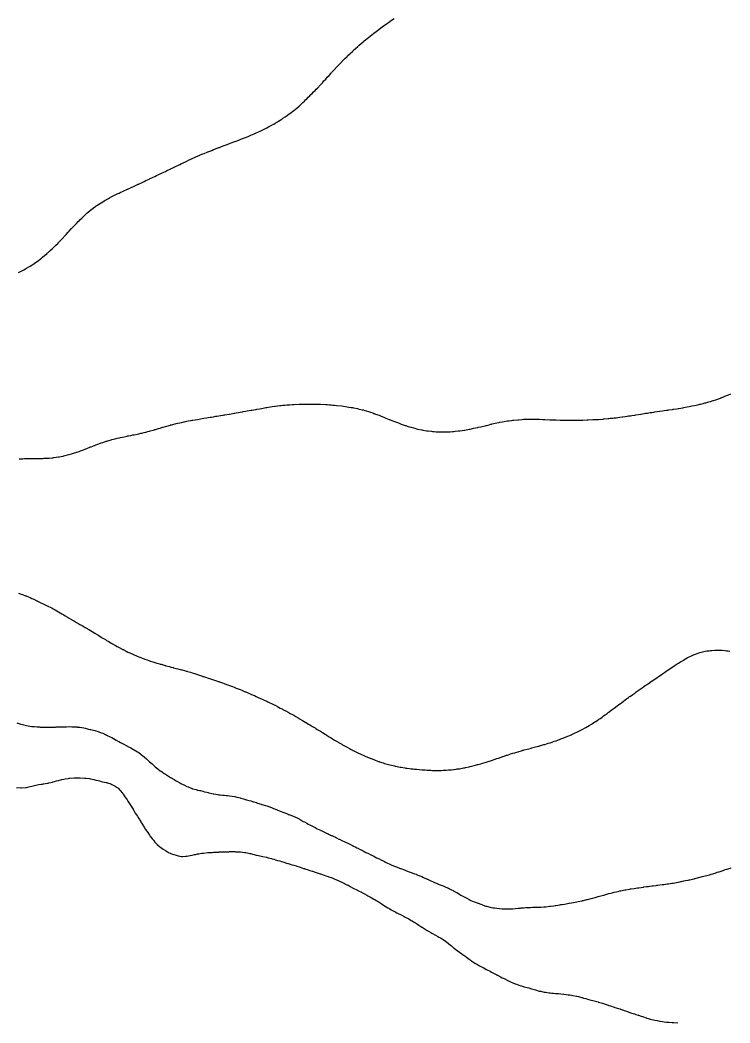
# Model space of a CAD drawing. Extents: x -717078 to -715000, y -984629 to -984000.
# Drawn here: x -716679.7 to -716546.9, y -984629.4 to -984441.8 of the extents above; entities that cross this region are included whole.
import ezdxf

# ---------------------------------------------------------------- set-up
doc = ezdxf.new("R2010")
doc.units = 0
doc.layers.add('buffer_B2_0_1_clip', color=7, linetype='Continuous')

msp = doc.modelspace()

# ---------------------------------------------------------------- linework, layer by layer
at = {"layer": 'buffer_B2_0_1_clip'}
for points in [[(-716680, -984489), (-716679.5, -984488.77), (-716678.98, -984488.5), (-716678.67, -984488.33), (-716678.5, -984488.23), (-716678.04, -984487.96), (-716677.83, -984487.83), (-716677.5, -984487.63), (-716677.42, -984487.58), (-716677.3, -984487.5), (-716676.83, -984487.17), (-716676.5, -984486.93), (-716676.25, -984486.75), (-716675.91, -984486.5), (-716675.69, -984486.31), (-716675.5, -984486.17), (-716675.14, -984485.86), (-716674.7, -984485.5), (-716674.6, -984485.4), (-716674.5, -984485.32), (-716674.07, -984484.93), (-716673.6, -984484.5), (-716673.55, -984484.45), (-716673.5, -984484.4), (-716673.05, -984483.95), (-716672.58, -984483.5), (-716672.54, -984483.46), (-716672.5, -984483.41), (-716672.06, -984482.94), (-716671.62, -984482.5), (-716671.56, -984482.44), (-716671.5, -984482.37), (-716671.09, -984481.91), (-716670.69, -984481.5), (-716670.61, -984481.39), (-716670.5, -984481.28), (-716670.13, -984480.87), (-716669.77, -984480.5), (-716669.65, -984480.35), (-716669.5, -984480.2), (-716669.16, -984479.84), (-716668.8, -984479.5), (-716668.66, -984479.34), (-716668.5, -984479.18), (-716668.16, -984478.84), (-716667.78, -984478.5), (-716667.64, -984478.36), (-716667.5, -984478.23), (-716667.12, -984477.88), (-716666.65, -984477.5), (-716666.57, -984477.43), (-716666.5, -984477.37), (-716666.01, -984476.99), (-716665.93, -984476.93), (-716665.5, -984476.62), (-716665.43, -984476.57), (-716665.33, -984476.5), (-716664.84, -984476.16), (-716664.23, -984475.77), (-716663.78, -984475.5), (-716663.6, -984475.4), (-716663.5, -984475.34), (-716663.15, -984475.15), (-716662.96, -984475.04), (-716662.5, -984474.81), (-716662.3, -984474.7), (-716661.87, -984474.5), (-716661.62, -984474.38), (-716661.5, -984474.32), (-716661.16, -984474.16), (-716660.94, -984474.06), (-716660.5, -984473.86), (-716660.26, -984473.74), (-716659.71, -984473.5), (-716659.57, -984473.43), (-716659.5, -984473.4), (-716659.31, -984473.31), (-716658.89, -984473.11), (-716658.5, -984472.93), (-716658.21, -984472.79), (-716657.57, -984472.5), (-716657.52, -984472.48), (-716657.5, -984472.47), (-716657.44, -984472.44), (-716656.85, -984472.15), (-716656.5, -984471.99), (-716656.17, -984471.83), (-716655.54, -984471.54), (-716655.5, -984471.52), (-716655.49, -984471.51), (-716655.46, -984471.5), (-716654.81, -984471.19), (-716654.5, -984471.04), (-716654.14, -984470.86), (-716653.63, -984470.63), (-716653.5, -984470.57), (-716653.45, -984470.55), (-716653.35, -984470.5), (-716652.78, -984470.22), (-716652.5, -984470.09), (-716652.1, -984469.9), (-716651.72, -984469.72), (-716651.5, -984469.62), (-716651.42, -984469.58), (-716651.25, -984469.5), (-716650.75, -984469.25), (-716650.5, -984469.13), (-716650.08, -984468.92), (-716649.78, -984468.78), (-716649.5, -984468.65), (-716649.4, -984468.6), (-716649.18, -984468.5), (-716648.72, -984468.28), (-716648.5, -984468.17), (-716648.04, -984467.96), (-716647.88, -984467.88), (-716647.5, -984467.71), (-716647.36, -984467.64), (-716647.03, -984467.5), (-716646.67, -984467.33), (-716646.5, -984467.26), (-716646.07, -984467.07), (-716645.97, -984467.03), (-716645.5, -984466.83), (-716645.27, -984466.73), (-716644.68, -984466.5), (-716644.55, -984466.45), (-716644.5, -984466.43), (-716644.38, -984466.38), (-716643.84, -984466.16), (-716643.5, -984466.02), (-716643.13, -984465.87), (-716642.72, -984465.72), (-716642.5, -984465.63), (-716642.4, -984465.6), (-716642.14, -984465.5), (-716641.68, -984465.32), (-716641.5, -984465.26), (-716641.11, -984465.11), (-716640.95, -984465.05), (-716640.5, -984464.88), (-716640.22, -984464.78), (-716639.52, -984464.52), (-716639.5, -984464.51), (-716639.49, -984464.51), (-716639.46, -984464.5), (-716638.77, -984464.23), (-716638.5, -984464.13), (-716638.05, -984463.95), (-716637.88, -984463.88), (-716637.5, -984463.73), (-716637.33, -984463.67), (-716636.91, -984463.5), (-716636.62, -984463.38), (-716636.5, -984463.33), (-716636.2, -984463.2), (-716635.92, -984463.08), (-716635.5, -984462.9), (-716635.23, -984462.77), (-716634.63, -984462.5), (-716634.54, -984462.46), (-716634.5, -984462.44), (-716634.37, -984462.37), (-716633.88, -984462.12), (-716633.5, -984461.93), (-716633.22, -984461.78), (-716632.69, -984461.5), (-716632.57, -984461.43), (-716632.5, -984461.39), (-716632.24, -984461.24), (-716631.94, -984461.06), (-716631.5, -984460.8), (-716631.31, -984460.69), (-716631, -984460.5), (-716630.7, -984460.3), (-716630.5, -984460.17), (-716630.1, -984459.9), (-716629.53, -984459.5), (-716629.5, -984459.47), (-716629.4, -984459.4), (-716628.94, -984459.06), (-716628.5, -984458.72), (-716628.38, -984458.62), (-716628.22, -984458.5), (-716627.5, -984457.88), (-716627.3, -984457.7), (-716627.07, -984457.5), (-716626.78, -984457.22), (-716626.5, -984456.96), (-716626.26, -984456.74), (-716626.01, -984456.5), (-716625.76, -984456.24), (-716625.5, -984455.98), (-716625.26, -984455.74), (-716625.02, -984455.5), (-716624.77, -984455.23), (-716624.5, -984454.95), (-716624.28, -984454.72), (-716624.06, -984454.5), (-716623.5, -984453.9), (-716623.31, -984453.69), (-716623.12, -984453.5), (-716622.83, -984453.17), (-716622.5, -984452.82), (-716622.35, -984452.65), (-716622.21, -984452.5), (-716621.87, -984452.13), (-716621.5, -984451.73), (-716621.39, -984451.61), (-716621.29, -984451.5), (-716620.92, -984451.08), (-716620.44, -984450.56), (-716620.37, -984450.5), (-716619.95, -984450.05), (-716619.5, -984449.6), (-716619.45, -984449.55), (-716619.41, -984449.5), (-716618.96, -984449.04), (-716618.5, -984448.59), (-716618.45, -984448.55), (-716618.4, -984448.5), (-716617.94, -984448.06), (-716617.5, -984447.65), (-716617.42, -984447.58), (-716617.34, -984447.5), (-716616.91, -984447.09), (-716616.5, -984446.72), (-716616.38, -984446.62), (-716616.25, -984446.5), (-716615.85, -984446.15), (-716615.5, -984445.85), (-716615.31, -984445.69), (-716615.09, -984445.5), (-716614.76, -984445.24), (-716614.5, -984445.03), (-716614.2, -984444.8), (-716613.82, -984444.5), (-716613.64, -984444.36), (-716613.5, -984444.25), (-716613.07, -984443.93), (-716612.54, -984443.54), (-716612.5, -984443.51), (-716612.49, -984443.51), (-716612.49, -984443.5), (-716611.92, -984443.08), (-716611.5, -984442.76), (-716611.35, -984442.65), (-716611.14, -984442.5), (-716610.76, -984442.24), (-716610.5, -984442.06), (-716610.17, -984441.83), (-716609.67, -984441.5)], [(-716679.87, -984523.87), (-716679.5, -984523.85), (-716679.15, -984523.85), (-716678.84, -984523.84), (-716678.5, -984523.84), (-716678.17, -984523.83), (-716677.83, -984523.83), (-716677.5, -984523.83), (-716677.18, -984523.82), (-716676.82, -984523.82), (-716676.5, -984523.82), (-716676.19, -984523.81), (-716675.8, -984523.8), (-716675.5, -984523.8), (-716675.22, -984523.78), (-716674.76, -984523.76), (-716674.5, -984523.75), (-716674.27, -984523.73), (-716673.67, -984523.67), (-716673.5, -984523.66), (-716673.36, -984523.64), (-716672.52, -984523.52), (-716672.5, -984523.52), (-716672.48, -984523.52), (-716672.39, -984523.5), (-716671.64, -984523.36), (-716671.5, -984523.32), (-716671.26, -984523.26), (-716670.84, -984523.16), (-716670.5, -984523.07), (-716670.05, -984522.95), (-716669.9, -984522.9), (-716669.5, -984522.78), (-716669.29, -984522.71), (-716668.64, -984522.5), (-716668.54, -984522.46), (-716668.5, -984522.45), (-716668.41, -984522.41), (-716667.82, -984522.18), (-716667.5, -984522.06), (-716667.1, -984521.9), (-716666.77, -984521.77), (-716666.5, -984521.66), (-716666.38, -984521.62), (-716666.07, -984521.5), (-716665.67, -984521.33), (-716665.5, -984521.26), (-716665.13, -984521.13), (-716664.94, -984521.06), (-716664.5, -984520.89), (-716664.2, -984520.8), (-716663.6, -984520.6), (-716663.5, -984520.57), (-716663.45, -984520.55), (-716663.26, -984520.5), (-716662.67, -984520.33), (-716662.5, -984520.28), (-716662.2, -984520.2), (-716661.88, -984520.12), (-716661.5, -984520.03), (-716661.07, -984519.93), (-716660.9, -984519.9), (-716660.5, -984519.81), (-716660.24, -984519.76), (-716659.63, -984519.63), (-716659.5, -984519.6), (-716659.41, -984519.59), (-716658.99, -984519.5), (-716658.59, -984519.41), (-716658.5, -984519.4), (-716658.37, -984519.37), (-716657.76, -984519.24), (-716657.5, -984519.18), (-716657.09, -984519.09), (-716656.94, -984519.06), (-716656.5, -984518.95), (-716656.14, -984518.86), (-716655.76, -984518.76), (-716655.5, -984518.69), (-716655.35, -984518.65), (-716654.8, -984518.5), (-716654.57, -984518.43), (-716654.5, -984518.41), (-716654.37, -984518.37), (-716653.8, -984518.2), (-716653.5, -984518.11), (-716653.03, -984517.97), (-716652.95, -984517.95), (-716652.5, -984517.81), (-716652.25, -984517.75), (-716651.55, -984517.55), (-716651.5, -984517.54), (-716651.47, -984517.53), (-716651.34, -984517.5), (-716650.67, -984517.33), (-716650.5, -984517.28), (-716649.5, -984517.05), (-716649.04, -984516.96), (-716648.93, -984516.93), (-716648.5, -984516.85), (-716648.21, -984516.79), (-716647.7, -984516.7), (-716647.5, -984516.66), (-716647.36, -984516.64), (-716646.52, -984516.5), (-716646.5, -984516.5), (-716646.5, -984516.5), (-716645.65, -984516.35), (-716645.3, -984516.3), (-716644.79, -984516.21), (-716644.5, -984516.16), (-716644.1, -984516.1), (-716643.93, -984516.07), (-716643.5, -984516), (-716643.08, -984515.92), (-716642.89, -984515.89), (-716642.5, -984515.82), (-716642.22, -984515.78), (-716641.69, -984515.69), (-716641.5, -984515.66), (-716641.37, -984515.63), (-716640.56, -984515.5), (-716640.51, -984515.49), (-716640.5, -984515.49), (-716640.49, -984515.49), (-716639.65, -984515.35), (-716639.5, -984515.32), (-716639.28, -984515.28), (-716638.8, -984515.2), (-716638.5, -984515.14), (-716638.07, -984515.07), (-716637.95, -984515.05), (-716637.5, -984514.97), (-716636.5, -984514.8), (-716636.25, -984514.75), (-716635.65, -984514.65), (-716635.5, -984514.62), (-716635.4, -984514.6), (-716634.81, -984514.5), (-716634.55, -984514.45), (-716634.5, -984514.44), (-716634.43, -984514.43), (-716633.7, -984514.3), (-716633.5, -984514.26), (-716633.22, -984514.22), (-716632.84, -984514.16), (-716632.5, -984514.11), (-716632.04, -984514.04), (-716631.97, -984514.03), (-716631.5, -984513.97), (-716631.07, -984513.93), (-716630.91, -984513.91), (-716630.5, -984513.86), (-716630.17, -984513.83), (-716629.8, -984513.8), (-716629.5, -984513.77), (-716629.25, -984513.75), (-716628.72, -984513.72), (-716628.5, -984513.71), (-716627.5, -984513.66), (-716627.35, -984513.65), (-716626.64, -984513.64), (-716626.5, -984513.63), (-716626.37, -984513.63), (-716625.63, -984513.63), (-716625.5, -984513.63), (-716625.37, -984513.63), (-716624.64, -984513.64), (-716624.5, -984513.64), (-716624.35, -984513.65), (-716623.66, -984513.66), (-716623.5, -984513.67), (-716622.5, -984513.72), (-716622.26, -984513.74), (-716621.78, -984513.78), (-716621.5, -984513.8), (-716621.17, -984513.83), (-716620.86, -984513.86), (-716620.5, -984513.89), (-716619.5, -984513.99), (-716618.5, -984514.12), (-716618.18, -984514.18), (-716617.75, -984514.25), (-716617.5, -984514.29), (-716617.32, -984514.32), (-716616.51, -984514.49), (-716616.5, -984514.49), (-716616.5, -984514.5), (-716616.48, -984514.5), (-716615.69, -984514.69), (-716615.5, -984514.74), (-716615.16, -984514.84), (-716614.91, -984514.91), (-716614.5, -984515.03), (-716614.15, -984515.15), (-716613.7, -984515.3), (-716613.5, -984515.37), (-716613.41, -984515.41), (-716613.16, -984515.5), (-716612.5, -984515.73), (-716612.12, -984515.88), (-716611.95, -984515.95), (-716611.5, -984516.12), (-716611.24, -984516.24), (-716610.6, -984516.5), (-716610.53, -984516.53), (-716610.5, -984516.54), (-716610.43, -984516.57), (-716609.81, -984516.81), (-716609.09, -984517.09), (-716608.79, -984517.21), (-716608.5, -984517.32), (-716608.37, -984517.37), (-716607.99, -984517.5), (-716607.62, -984517.62), (-716607.5, -984517.66), (-716607.26, -984517.74), (-716606.86, -984517.86), (-716606.5, -984517.98), (-716606.09, -984518.09), (-716605.84, -984518.16), (-716605.5, -984518.25), (-716605.3, -984518.3), (-716604.54, -984518.46), (-716604.5, -984518.47), (-716604.48, -984518.48), (-716604.34, -984518.5), (-716603.62, -984518.62), (-716603.5, -984518.64), (-716603.34, -984518.66), (-716602.73, -984518.73), (-716602.5, -984518.76), (-716602.22, -984518.78), (-716601.81, -984518.81), (-716601.5, -984518.82), (-716601.17, -984518.83), (-716600.84, -984518.84), (-716600.5, -984518.85), (-716600.16, -984518.84), (-716599.83, -984518.83), (-716599.5, -984518.82), (-716599.2, -984518.8), (-716598.77, -984518.77), (-716598.5, -984518.75), (-716598.28, -984518.72), (-716597.66, -984518.66), (-716597.5, -984518.64), (-716597.38, -984518.62), (-716596.54, -984518.5), (-716596.51, -984518.49), (-716596.5, -984518.49), (-716596.49, -984518.49), (-716595.66, -984518.34), (-716595.5, -984518.31), (-716595.25, -984518.25), (-716594.83, -984518.17), (-716594.5, -984518.1), (-716594.01, -984517.99), (-716593.98, -984517.98), (-716593.5, -984517.87), (-716593.2, -984517.8), (-716592.68, -984517.68), (-716592.5, -984517.64), (-716592.39, -984517.61), (-716591.93, -984517.5), (-716591.59, -984517.41), (-716591.5, -984517.39), (-716591.35, -984517.35), (-716590.79, -984517.21), (-716590.5, -984517.15), (-716590.06, -984517.06), (-716589.96, -984517.04), (-716589.5, -984516.95), (-716589.11, -984516.89), (-716588.84, -984516.84), (-716588.5, -984516.79), (-716588.25, -984516.75), (-716587.69, -984516.69), (-716587.5, -984516.66), (-716587.35, -984516.65), (-716586.56, -984516.56), (-716586.5, -984516.55), (-716586.45, -984516.55), (-716585.73, -984516.5), (-716585.52, -984516.48), (-716585.5, -984516.48), (-716585.48, -984516.48), (-716584.55, -984516.45), (-716584.5, -984516.45), (-716584.45, -984516.45), (-716583.55, -984516.45), (-716583.5, -984516.45), (-716583.45, -984516.45), (-716582.52, -984516.48), (-716582.5, -984516.48), (-716582.48, -984516.48), (-716581.88, -984516.5), (-716581.51, -984516.51), (-716581.5, -984516.51), (-716581.49, -984516.51), (-716580.56, -984516.56), (-716580.5, -984516.56), (-716580.44, -984516.56), (-716579.59, -984516.59), (-716579.5, -984516.59), (-716579.41, -984516.59), (-716578.62, -984516.62), (-716578.5, -984516.62), (-716578.38, -984516.62), (-716577.64, -984516.64), (-716577.5, -984516.64), (-716577.36, -984516.64), (-716576.65, -984516.65), (-716576.5, -984516.65), (-716576.36, -984516.64), (-716575.64, -984516.64), (-716575.5, -984516.64), (-716575.37, -984516.63), (-716574.62, -984516.62), (-716574.5, -984516.62), (-716574.38, -984516.62), (-716573.58, -984516.58), (-716573.5, -984516.58), (-716573.42, -984516.58), (-716572.54, -984516.54), (-716572.5, -984516.54), (-716572.46, -984516.54), (-716571.74, -984516.5), (-716571.51, -984516.49), (-716571.5, -984516.49), (-716571.49, -984516.49), (-716570.57, -984516.43), (-716570.5, -984516.42), (-716570.41, -984516.41), (-716569.66, -984516.34), (-716569.5, -984516.33), (-716569.3, -984516.3), (-716568.75, -984516.25), (-716568.5, -984516.22), (-716568.18, -984516.18), (-716567.86, -984516.14), (-716567.5, -984516.1), (-716567.04, -984516.04), (-716566.97, -984516.03), (-716566.5, -984515.96), (-716566.1, -984515.9), (-716565.86, -984515.86), (-716565.5, -984515.81), (-716565.23, -984515.77), (-716564.68, -984515.68), (-716564.5, -984515.65), (-716563.52, -984515.5), (-716563.5, -984515.5), (-716563.5, -984515.5), (-716562.64, -984515.36), (-716562.31, -984515.31), (-716561.77, -984515.23), (-716561.5, -984515.18), (-716561.13, -984515.13), (-716560.9, -984515.1), (-716560.5, -984515.05), (-716560.02, -984514.98), (-716559.97, -984514.97), (-716559.5, -984514.91), (-716559.15, -984514.85), (-716558.8, -984514.8), (-716558.5, -984514.76), (-716558.28, -984514.72), (-716557.63, -984514.63), (-716557.5, -984514.61), (-716557.41, -984514.59), (-716556.8, -984514.5), (-716556.54, -984514.46), (-716556.5, -984514.45), (-716556.44, -984514.44), (-716555.69, -984514.31), (-716555.5, -984514.27), (-716555.22, -984514.22), (-716554.85, -984514.15), (-716554.5, -984514.08), (-716554.02, -984513.98), (-716553.98, -984513.98), (-716553.5, -984513.88), (-716553.19, -984513.81), (-716552.7, -984513.7), (-716552.5, -984513.66), (-716552.38, -984513.62), (-716551.86, -984513.5), (-716551.57, -984513.43), (-716551.5, -984513.41), (-716551.37, -984513.37), (-716550.79, -984513.21), (-716550.5, -984513.13), (-716550.03, -984512.97), (-716549.95, -984512.95), (-716549.5, -984512.81), (-716548.64, -984512.5), (-716548.54, -984512.46), (-716548.5, -984512.45), (-716547.5, -984512.04), (-716547.12, -984511.88), (-716546.7, -984511.7)], [(-716679.99, -984548.99), (-716679.5, -984549.17), (-716679.26, -984549.26), (-716678.65, -984549.5), (-716678.54, -984549.54), (-716678.5, -984549.56), (-716678.4, -984549.6), (-716677.83, -984549.83), (-716677.5, -984549.98), (-716677.14, -984550.14), (-716676.58, -984550.42), (-716676.5, -984550.46), (-716676.47, -984550.47), (-716676.41, -984550.5), (-716675.79, -984550.79), (-716675.5, -984550.93), (-716675.12, -984551.12), (-716674.64, -984551.36), (-716674.5, -984551.43), (-716674.45, -984551.45), (-716674.36, -984551.5), (-716673.78, -984551.78), (-716673.5, -984551.94), (-716673.13, -984552.13), (-716672.5, -984552.5), (-716672.5, -984552.5), (-716672.5, -984552.5), (-716672.5, -984552.5), (-716671.86, -984552.86), (-716671.5, -984553.08), (-716671.23, -984553.23), (-716670.81, -984553.5), (-716670.61, -984553.61), (-716670.5, -984553.68), (-716670.07, -984553.93), (-716669.98, -984553.98), (-716669.5, -984554.27), (-716669.35, -984554.35), (-716669.11, -984554.5), (-716668.72, -984554.72), (-716668.5, -984554.85), (-716668.08, -984555.08), (-716667.67, -984555.33), (-716667.5, -984555.43), (-716667.46, -984555.46), (-716667.38, -984555.5), (-716666.82, -984555.82), (-716666.5, -984556.02), (-716666.2, -984556.2), (-716665.72, -984556.5), (-716665.58, -984556.58), (-716665.5, -984556.63), (-716665.17, -984556.83), (-716664.96, -984556.96), (-716664.5, -984557.24), (-716664.34, -984557.34), (-716664.08, -984557.5), (-716663.71, -984557.71), (-716663.5, -984557.84), (-716663.08, -984558.08), (-716662.65, -984558.35), (-716662.5, -984558.44), (-716662.46, -984558.46), (-716662.4, -984558.5), (-716661.82, -984558.82), (-716661.5, -984559), (-716661.17, -984559.17), (-716660.58, -984559.5), (-716660.53, -984559.53), (-716660.5, -984559.54), (-716660.42, -984559.58), (-716659.85, -984559.85), (-716659.5, -984560.03), (-716659.18, -984560.18), (-716658.5, -984560.5), (-716658.5, -984560.5), (-716658.5, -984560.5), (-716658.5, -984560.5), (-716657.79, -984560.79), (-716657.5, -984560.91), (-716657.07, -984561.07), (-716656.84, -984561.16), (-716656.5, -984561.29), (-716656.34, -984561.34), (-716655.91, -984561.5), (-716655.6, -984561.6), (-716655.5, -984561.64), (-716655.29, -984561.71), (-716654.85, -984561.85), (-716654.5, -984561.97), (-716654.09, -984562.09), (-716653.82, -984562.18), (-716653.5, -984562.28), (-716653.32, -984562.32), (-716652.74, -984562.5), (-716652.55, -984562.55), (-716652.5, -984562.57), (-716652.41, -984562.59), (-716651.76, -984562.76), (-716651.5, -984562.83), (-716651.07, -984562.93), (-716650.96, -984562.96), (-716650.5, -984563.08), (-716650.16, -984563.16), (-716649.72, -984563.28), (-716649.5, -984563.33), (-716649.37, -984563.37), (-716648.9, -984563.5), (-716648.59, -984563.59), (-716648.5, -984563.61), (-716648.34, -984563.66), (-716647.81, -984563.81), (-716647.5, -984563.91), (-716647.05, -984564.05), (-716646.89, -984564.11), (-716646.5, -984564.24), (-716646.3, -984564.3), (-716645.73, -984564.5), (-716645.56, -984564.56), (-716645.5, -984564.58), (-716645.39, -984564.61), (-716644.8, -984564.8), (-716644.5, -984564.9), (-716644.05, -984565.05), (-716643.9, -984565.1), (-716643.5, -984565.23), (-716643.3, -984565.3), (-716642.73, -984565.5), (-716642.56, -984565.56), (-716642.5, -984565.58), (-716642.38, -984565.62), (-716641.81, -984565.81), (-716641.5, -984565.92), (-716641.07, -984566.07), (-716640.84, -984566.16), (-716640.5, -984566.29), (-716640.34, -984566.34), (-716639.95, -984566.5), (-716639.62, -984566.62), (-716639.5, -984566.67), (-716639.23, -984566.77), (-716638.89, -984566.89), (-716638.5, -984567.05), (-716638.18, -984567.18), (-716637.55, -984567.45), (-716637.5, -984567.47), (-716637.48, -984567.48), (-716637.43, -984567.5), (-716636.77, -984567.77), (-716636.5, -984567.88), (-716636.07, -984568.07), (-716635.82, -984568.18), (-716635.5, -984568.32), (-716635.38, -984568.38), (-716635.13, -984568.5), (-716634.69, -984568.69), (-716634.5, -984568.77), (-716634, -984569), (-716633.99, -984569.01), (-716633.5, -984569.24), (-716633.33, -984569.33), (-716632.99, -984569.5), (-716632.65, -984569.65), (-716632.5, -984569.73), (-716632.05, -984569.95), (-716631.98, -984569.98), (-716631.5, -984570.23), (-716631.32, -984570.32), (-716631, -984570.5), (-716630.67, -984570.67), (-716630.5, -984570.75), (-716630.01, -984571.01), (-716629.96, -984571.04), (-716629.5, -984571.29), (-716629.37, -984571.37), (-716629.14, -984571.5), (-716628.72, -984571.72), (-716628.5, -984571.85), (-716628.09, -984572.09), (-716627.65, -984572.35), (-716627.46, -984572.46), (-716627.41, -984572.5), (-716626.83, -984572.83), (-716626.2, -984573.2), (-716625.74, -984573.5), (-716625.59, -984573.59), (-716625.5, -984573.64), (-716625.17, -984573.83), (-716624.95, -984573.95), (-716624.5, -984574.23), (-716624.33, -984574.33), (-716624.08, -984574.5), (-716623.71, -984574.71), (-716623.5, -984574.84), (-716623.09, -984575.09), (-716622.58, -984575.42), (-716622.5, -984575.47), (-716622.48, -984575.48), (-716622.45, -984575.5), (-716621.86, -984575.86), (-716621.5, -984576.08), (-716621.24, -984576.24), (-716620.83, -984576.5), (-716620.62, -984576.62), (-716620.5, -984576.69), (-716620.04, -984576.96), (-716619.99, -984576.99), (-716619.5, -984577.28), (-716619.36, -984577.36), (-716619.13, -984577.5), (-716618.72, -984577.72), (-716618.5, -984577.84), (-716618.07, -984578.07), (-716617.76, -984578.24), (-716617.5, -984578.38), (-716617.42, -984578.42), (-716617.27, -984578.5), (-716616.75, -984578.75), (-716616.5, -984578.87), (-716616.07, -984579.07), (-716615.8, -984579.2), (-716615.5, -984579.34), (-716615.39, -984579.39), (-716615.14, -984579.5), (-716614.68, -984579.68), (-716614.5, -984579.77), (-716614.07, -984579.93), (-716613.97, -984579.97), (-716613.5, -984580.16), (-716613.25, -984580.25), (-716612.6, -984580.5), (-716612.52, -984580.52), (-716612.5, -984580.53), (-716612.45, -984580.55), (-716611.76, -984580.76), (-716611.5, -984580.85), (-716611.02, -984580.98), (-716610.99, -984580.99), (-716610.5, -984581.13), (-716610.2, -984581.2), (-716609.66, -984581.34), (-716609.5, -984581.38), (-716609.4, -984581.4), (-716608.9, -984581.5), (-716608.56, -984581.56), (-716608.5, -984581.58), (-716608.41, -984581.59), (-716607.69, -984581.69), (-716607.5, -984581.73), (-716607.24, -984581.76), (-716606.81, -984581.81), (-716606.5, -984581.85), (-716606.11, -984581.89), (-716605.91, -984581.91), (-716605.5, -984581.95), (-716605, -984582), (-716605, -984582), (-716604.5, -984582.04), (-716604.07, -984582.07), (-716603.92, -984582.08), (-716603.5, -984582.11), (-716603.13, -984582.13), (-716602.86, -984582.14), (-716602.5, -984582.16), (-716602.16, -984582.16), (-716601.83, -984582.17), (-716601.5, -984582.18), (-716601.17, -984582.17), (-716600.84, -984582.16), (-716600.5, -984582.15), (-716600.13, -984582.13), (-716599.88, -984582.12), (-716599.5, -984582.09), (-716599.04, -984582.04), (-716598.96, -984582.04), (-716598.5, -984581.99), (-716598.07, -984581.93), (-716597.9, -984581.9), (-716597.5, -984581.85), (-716597.2, -984581.8), (-716596.71, -984581.71), (-716596.5, -984581.67), (-716596.36, -984581.64), (-716595.67, -984581.5), (-716595.53, -984581.47), (-716595.5, -984581.46), (-716595.45, -984581.45), (-716594.73, -984581.27), (-716594.5, -984581.21), (-716594.09, -984581.09), (-716593.95, -984581.05), (-716593.5, -984580.92), (-716593.17, -984580.83), (-716592.68, -984580.68), (-716592.5, -984580.63), (-716592.4, -984580.6), (-716592.09, -984580.5), (-716591.5, -984580.3), (-716590.5, -984579.97), (-716590.15, -984579.85), (-716589.7, -984579.7), (-716589.5, -984579.63), (-716589.4, -984579.6), (-716589.1, -984579.5), (-716588.66, -984579.34), (-716588.5, -984579.29), (-716588.19, -984579.19), (-716587.9, -984579.1), (-716587.5, -984578.97), (-716587.14, -984578.86), (-716586.74, -984578.74), (-716586.5, -984578.67), (-716586.37, -984578.63), (-716585.89, -984578.5), (-716585.59, -984578.41), (-716585.5, -984578.39), (-716585.35, -984578.35), (-716584.81, -984578.19), (-716584.5, -984578.11), (-716584.02, -984577.98), (-716583.97, -984577.97), (-716583.5, -984577.84), (-716583.23, -984577.77), (-716582.61, -984577.61), (-716582.5, -984577.58), (-716582.44, -984577.56), (-716582.22, -984577.5), (-716581.66, -984577.34), (-716581.5, -984577.3), (-716581.21, -984577.21), (-716580.9, -984577.1), (-716580.5, -984576.99), (-716580.14, -984576.86), (-716579.73, -984576.73), (-716579.5, -984576.66), (-716579.39, -984576.61), (-716579.06, -984576.5), (-716578.65, -984576.35), (-716578.5, -984576.29), (-716578.16, -984576.16), (-716577.93, -984576.07), (-716577.5, -984575.9), (-716577.22, -984575.78), (-716576.54, -984575.5), (-716576.51, -984575.49), (-716576.5, -984575.48), (-716576.46, -984575.46), (-716575.84, -984575.16), (-716575.5, -984575.01), (-716575.17, -984574.83), (-716574.51, -984574.51), (-716574.5, -984574.5), (-716574.5, -984574.5), (-716574.49, -984574.5), (-716573.86, -984574.14), (-716573.5, -984573.94), (-716573.22, -984573.78), (-716572.75, -984573.5), (-716572.6, -984573.4), (-716572.5, -984573.34), (-716572.04, -984573.04), (-716571.99, -984573.01), (-716571.5, -984572.69), (-716571.39, -984572.61), (-716571.21, -984572.5), (-716570.8, -984572.2), (-716570.5, -984571.99), (-716570.22, -984571.78), (-716569.82, -984571.5), (-716569.64, -984571.36), (-716569.5, -984571.26), (-716569.07, -984570.93), (-716568.51, -984570.51), (-716568.5, -984570.5), (-716568.5, -984570.5), (-716568.5, -984570.5), (-716567.94, -984570.06), (-716567.5, -984569.74), (-716567.36, -984569.64), (-716567.18, -984569.5), (-716566.79, -984569.21), (-716566.5, -984568.99), (-716566.22, -984568.78), (-716565.82, -984568.5), (-716565.64, -984568.36), (-716565.5, -984568.27), (-716565.06, -984567.94), (-716564.69, -984567.69), (-716564.5, -984567.56), (-716564.47, -984567.53), (-716564.42, -984567.5), (-716563.88, -984567.12), (-716563.5, -984566.86), (-716563.29, -984566.71), (-716562.97, -984566.5), (-716562.7, -984566.3), (-716562.5, -984566.17), (-716562.1, -984565.9), (-716561.53, -984565.5), (-716561.51, -984565.49), (-716561.5, -984565.48), (-716561.44, -984565.44), (-716560.92, -984565.08), (-716560.5, -984564.79), (-716560.32, -984564.68), (-716560.06, -984564.5), (-716559.73, -984564.27), (-716559.5, -984564.1), (-716559.14, -984563.86), (-716558.63, -984563.5), (-716558.55, -984563.45), (-716558.5, -984563.41), (-716557.5, -984562.73), (-716557.36, -984562.64), (-716557.13, -984562.5), (-716556.75, -984562.25), (-716556.5, -984562.09), (-716556.13, -984561.87), (-716555.52, -984561.52), (-716555.5, -984561.51), (-716555.5, -984561.5), (-716555.49, -984561.5), (-716554.86, -984561.14), (-716554.5, -984560.95), (-716554.2, -984560.8), (-716553.53, -984560.5), (-716553.51, -984560.49), (-716553.5, -984560.49), (-716553.48, -984560.48), (-716552.79, -984560.21), (-716552.5, -984560.11), (-716552.01, -984559.99), (-716551.98, -984559.98), (-716551.5, -984559.86), (-716551.18, -984559.82), (-716550.77, -984559.77), (-716550.5, -984559.73), (-716550.28, -984559.72), (-716549.69, -984559.69), (-716549.5, -984559.68), (-716549.32, -984559.68), (-716548.68, -984559.68), (-716548.5, -984559.68), (-716548.3, -984559.7), (-716547.75, -984559.75), (-716547.5, -984559.77), (-716547.18, -984559.82), (-716546.86, -984559.86)], [(-716680.27, -984573.27), (-716679.57, -984573.5), (-716679.52, -984573.52), (-716679.5, -984573.52), (-716679.47, -984573.53), (-716678.71, -984573.71), (-716678.5, -984573.77), (-716678.18, -984573.82), (-716677.87, -984573.87), (-716677.5, -984573.93), (-716677.02, -984573.98), (-716676.98, -984573.98), (-716676.5, -984574.03), (-716676.04, -984574.04), (-716675.95, -984574.05), (-716675.5, -984574.07), (-716675.07, -984574.07), (-716674.93, -984574.07), (-716674.5, -984574.08), (-716674.07, -984574.07), (-716673.93, -984574.07), (-716673.5, -984574.06), (-716673.05, -984574.05), (-716672.96, -984574.04), (-716672.5, -984574.03), (-716672.01, -984574.01), (-716671.99, -984574.01), (-716671.5, -984574), (-716671.01, -984573.99), (-716670.99, -984573.99), (-716670.5, -984573.98), (-716670.01, -984573.99), (-716669.99, -984573.99), (-716669.5, -984574), (-716669.04, -984574.04), (-716668.95, -984574.05), (-716668.5, -984574.09), (-716668.15, -984574.15), (-716667.78, -984574.22), (-716667.5, -984574.27), (-716667.32, -984574.32), (-716666.63, -984574.5), (-716666.52, -984574.52), (-716666.5, -984574.53), (-716666.46, -984574.54), (-716665.72, -984574.72), (-716665.5, -984574.78), (-716665.08, -984574.92), (-716664.96, -984574.96), (-716664.5, -984575.11), (-716664.23, -984575.23), (-716663.64, -984575.5), (-716663.54, -984575.54), (-716663.5, -984575.56), (-716663.39, -984575.61), (-716662.86, -984575.86), (-716662.5, -984576.04), (-716662.21, -984576.21), (-716661.74, -984576.5), (-716661.58, -984576.58), (-716661.5, -984576.62), (-716661.23, -984576.77), (-716660.93, -984576.93), (-716660.5, -984577.16), (-716660.27, -984577.27), (-716659.86, -984577.5), (-716659.62, -984577.62), (-716659.5, -984577.68), (-716659.11, -984577.89), (-716658.96, -984577.96), (-716658.5, -984578.23), (-716658.33, -984578.33), (-716658.06, -984578.5), (-716657.7, -984578.7), (-716657.5, -984578.85), (-716657.12, -984579.12), (-716656.65, -984579.5), (-716656.56, -984579.56), (-716656.5, -984579.62), (-716656.02, -984580.02), (-716655.51, -984580.5), (-716655.5, -984580.5), (-716655.5, -984580.51), (-716655.45, -984580.55), (-716654.96, -984580.96), (-716654.5, -984581.42), (-716654.45, -984581.45), (-716654.4, -984581.5), (-716653.89, -984581.89), (-716653.5, -984582.22), (-716653.32, -984582.32), (-716653.07, -984582.5), (-716652.72, -984582.72), (-716652.5, -984582.88), (-716652.12, -984583.12), (-716651.54, -984583.5), (-716651.51, -984583.51), (-716651.5, -984583.52), (-716651.44, -984583.56), (-716650.87, -984583.87), (-716650.5, -984584.11), (-716650.24, -984584.24), (-716649.81, -984584.5), (-716649.61, -984584.61), (-716649.5, -984584.68), (-716649.17, -984584.83), (-716648.94, -984584.94), (-716648.5, -984585.16), (-716648.26, -984585.26), (-716647.66, -984585.5), (-716647.54, -984585.54), (-716647.5, -984585.56), (-716647.41, -984585.59), (-716646.76, -984585.76), (-716646.5, -984585.84), (-716646.06, -984585.94), (-716645.96, -984585.96), (-716645.5, -984586.08), (-716645.16, -984586.16), (-716644.73, -984586.27), (-716644.5, -984586.33), (-716644.36, -984586.36), (-716643.8, -984586.5), (-716643.55, -984586.55), (-716643.5, -984586.57), (-716643.42, -984586.58), (-716642.69, -984586.69), (-716642.5, -984586.72), (-716642.26, -984586.74), (-716641.79, -984586.79), (-716641.5, -984586.82), (-716641.14, -984586.86), (-716640.88, -984586.88), (-716640.5, -984586.92), (-716640, -984587), (-716640, -984587), (-716639.5, -984587.08), (-716639.16, -984587.16), (-716638.74, -984587.26), (-716638.5, -984587.32), (-716638.36, -984587.36), (-716637.9, -984587.5), (-716637.59, -984587.59), (-716637.5, -984587.61), (-716637.35, -984587.65), (-716636.8, -984587.8), (-716636.5, -984587.88), (-716636.03, -984588.03), (-716635.95, -984588.05), (-716635.5, -984588.19), (-716635.27, -984588.27), (-716634.59, -984588.5), (-716634.52, -984588.52), (-716634.5, -984588.53), (-716634.46, -984588.54), (-716633.75, -984588.75), (-716633.5, -984588.83), (-716633, -984589), (-716632.99, -984589.01), (-716632.5, -984589.18), (-716632.28, -984589.28), (-716631.74, -984589.5), (-716631.57, -984589.57), (-716631.5, -984589.59), (-716631.35, -984589.65), (-716630.84, -984589.84), (-716630.5, -984589.98), (-716630.13, -984590.13), (-716629.68, -984590.32), (-716629.5, -984590.39), (-716629.42, -984590.42), (-716629.22, -984590.5), (-716628.69, -984590.69), (-716628.5, -984590.77), (-716628, -984591), (-716628, -984591), (-716627.5, -984591.24), (-716627.34, -984591.34), (-716627.07, -984591.5), (-716626.7, -984591.7), (-716626.5, -984591.8), (-716626.05, -984592.05), (-716625.8, -984592.2), (-716625.5, -984592.37), (-716625.41, -984592.41), (-716625.25, -984592.5), (-716624.74, -984592.74), (-716624.5, -984592.86), (-716624.08, -984593.08), (-716623.76, -984593.24), (-716623.5, -984593.37), (-716623.41, -984593.41), (-716623.24, -984593.5), (-716622.73, -984593.73), (-716622.5, -984593.83), (-716622.05, -984594.05), (-716621.85, -984594.15), (-716621.5, -984594.32), (-716621.38, -984594.38), (-716621.14, -984594.5), (-716620.69, -984594.69), (-716620.5, -984594.79), (-716620.02, -984595.02), (-716619.95, -984595.05), (-716619.5, -984595.27), (-716619.34, -984595.34), (-716619.04, -984595.5), (-716618.67, -984595.67), (-716618.5, -984595.75), (-716618.02, -984595.98), (-716617.99, -984595.99), (-716617.5, -984596.24), (-716617.32, -984596.32), (-716616.98, -984596.5), (-716616.65, -984596.65), (-716616.5, -984596.73), (-716616.05, -984596.95), (-716615.98, -984596.98), (-716615.5, -984597.23), (-716615.32, -984597.32), (-716614.97, -984597.5), (-716614.65, -984597.65), (-716614.5, -984597.72), (-716614.05, -984597.95), (-716613.98, -984597.98), (-716613.5, -984598.24), (-716613.32, -984598.32), (-716612.98, -984598.5), (-716612.65, -984598.65), (-716612.5, -984598.73), (-716612.04, -984598.96), (-716611.99, -984598.99), (-716611.5, -984599.24), (-716611.32, -984599.32), (-716610.97, -984599.5), (-716610.64, -984599.64), (-716610.5, -984599.71), (-716610.13, -984599.87), (-716609.95, -984599.95), (-716609.5, -984600.15), (-716609.24, -984600.24), (-716608.58, -984600.5), (-716608.52, -984600.52), (-716608.5, -984600.53), (-716608.45, -984600.55), (-716607.78, -984600.78), (-716607.5, -984600.89), (-716607.06, -984601.06), (-716606.86, -984601.14), (-716606.5, -984601.28), (-716606.34, -984601.34), (-716605.91, -984601.5), (-716605.6, -984601.6), (-716605.5, -984601.65), (-716605.26, -984601.74), (-716604.88, -984601.88), (-716604.5, -984602.04), (-716604.18, -984602.18), (-716603.54, -984602.5), (-716603.51, -984602.51), (-716603.5, -984602.52), (-716603.47, -984602.53), (-716602.81, -984602.81), (-716602.5, -984602.95), (-716602.12, -984603.12), (-716601.68, -984603.32), (-716601.5, -984603.4), (-716601.43, -984603.43), (-716601.25, -984603.5), (-716600.7, -984603.7), (-716600.5, -984603.79), (-716600, -984604), (-716600, -984604), (-716599.5, -984604.23), (-716599.32, -984604.32), (-716598.98, -984604.5), (-716598.66, -984604.66), (-716598.5, -984604.74), (-716598.01, -984605.01), (-716597.96, -984605.04), (-716597.5, -984605.31), (-716597.38, -984605.38), (-716597.2, -984605.5), (-716596.75, -984605.75), (-716596.5, -984605.89), (-716596.1, -984606.1), (-716595.66, -984606.34), (-716595.5, -984606.43), (-716595.45, -984606.45), (-716595.33, -984606.5), (-716594.73, -984606.73), (-716594.5, -984606.83), (-716594.01, -984607.01), (-716593.97, -984607.03), (-716593.5, -984607.21), (-716593.29, -984607.29), (-716592.7, -984607.5), (-716592.55, -984607.55), (-716592.5, -984607.56), (-716592.41, -984607.59), (-716591.74, -984607.74), (-716591.5, -984607.8), (-716591.14, -984607.86), (-716590.89, -984607.89), (-716590.5, -984607.96), (-716590.01, -984608.01), (-716589.99, -984608.01), (-716589.5, -984608.06), (-716589.07, -984608.07), (-716588.92, -984608.08), (-716588.5, -984608.09), (-716588.08, -984608.08), (-716587.92, -984608.08), (-716587.5, -984608.06), (-716587.02, -984608.02), (-716586.99, -984608.01), (-716586.5, -984607.97), (-716586.07, -984607.93), (-716585.91, -984607.91), (-716585.5, -984607.87), (-716585.15, -984607.85), (-716584.83, -984607.83), (-716584.5, -984607.81), (-716584.2, -984607.8), (-716583.78, -984607.78), (-716583.5, -984607.77), (-716582.5, -984607.74), (-716582.27, -984607.73), (-716581.7, -984607.7), (-716581.5, -984607.69), (-716581.33, -984607.67), (-716580.6, -984607.6), (-716580.5, -984607.59), (-716580.42, -984607.58), (-716579.82, -984607.5), (-716579.54, -984607.46), (-716579.5, -984607.45), (-716579.44, -984607.44), (-716578.68, -984607.32), (-716578.5, -984607.28), (-716578.24, -984607.24), (-716577.83, -984607.17), (-716577.5, -984607.11), (-716577.03, -984607.03), (-716576.98, -984607.02), (-716576.5, -984606.94), (-716576.13, -984606.87), (-716575.81, -984606.81), (-716575.5, -984606.75), (-716575.29, -984606.71), (-716574.56, -984606.56), (-716574.5, -984606.55), (-716574.46, -984606.54), (-716574.28, -984606.5), (-716573.65, -984606.35), (-716573.5, -984606.31), (-716573.25, -984606.25), (-716572.85, -984606.15), (-716572.5, -984606.05), (-716572.06, -984605.94), (-716571.89, -984605.89), (-716571.5, -984605.79), (-716571.27, -984605.73), (-716570.52, -984605.52), (-716570.5, -984605.52), (-716570.49, -984605.51), (-716570.44, -984605.5), (-716569.71, -984605.29), (-716569.5, -984605.23), (-716569.13, -984605.13), (-716568.92, -984605.08), (-716568.5, -984604.97), (-716568.12, -984604.88), (-716567.8, -984604.8), (-716567.5, -984604.73), (-716567.31, -984604.69), (-716566.53, -984604.53), (-716566.5, -984604.52), (-716566.48, -984604.52), (-716566.36, -984604.5), (-716565.63, -984604.37), (-716565.5, -984604.35), (-716565.32, -984604.32), (-716564.76, -984604.24), (-716564.5, -984604.2), (-716564.15, -984604.15), (-716563.89, -984604.11), (-716563.5, -984604.05), (-716563.01, -984603.99), (-716562.98, -984603.98), (-716562.5, -984603.91), (-716562.13, -984603.87), (-716561.83, -984603.83), (-716561.5, -984603.78), (-716561.25, -984603.75), (-716560.68, -984603.68), (-716560.5, -984603.66), (-716560.36, -984603.64), (-716559.54, -984603.54), (-716559.5, -984603.54), (-716559.47, -984603.53), (-716559.21, -984603.5), (-716558.59, -984603.41), (-716558.5, -984603.4), (-716558.38, -984603.38), (-716557.72, -984603.28), (-716557.5, -984603.24), (-716557.18, -984603.18), (-716556.88, -984603.12), (-716556.5, -984603.05), (-716556.04, -984602.96), (-716555.94, -984602.94), (-716555.5, -984602.85), (-716555.21, -984602.79), (-716554.68, -984602.68), (-716554.5, -984602.64), (-716554.38, -984602.62), (-716553.86, -984602.5), (-716553.57, -984602.43), (-716553.5, -984602.42), (-716553.39, -984602.39), (-716552.77, -984602.23), (-716552.5, -984602.17), (-716552.05, -984602.05), (-716551.97, -984602.03), (-716551.5, -984601.91), (-716551.18, -984601.82), (-716550.68, -984601.68), (-716550.5, -984601.63), (-716550.4, -984601.6), (-716550.06, -984601.5), (-716549.63, -984601.37), (-716549.5, -984601.33), (-716549.24, -984601.24), (-716548.88, -984601.12), (-716548.5, -984601), (-716548.13, -984600.87), (-716547.74, -984600.74), (-716547.5, -984600.66), (-716547.38, -984600.62), (-716547.01, -984600.5), (-716546.63, -984600.37)], [(-716680.39, -984585.39), (-716679.56, -984585.44), (-716679.5, -984585.44), (-716679.44, -984585.44), (-716678.64, -984585.36), (-716678.5, -984585.35), (-716678.3, -984585.3), (-716677.8, -984585.2), (-716677.5, -984585.12), (-716677.01, -984585.01), (-716676.99, -984585.01), (-716676.5, -984584.9), (-716676.17, -984584.83), (-716675.77, -984584.77), (-716675.5, -984584.72), (-716675.32, -984584.68), (-716674.55, -984584.55), (-716674.5, -984584.54), (-716674.46, -984584.54), (-716674.3, -984584.5), (-716673.64, -984584.36), (-716673.5, -984584.33), (-716673.26, -984584.26), (-716672.85, -984584.15), (-716672.5, -984584.04), (-716672.07, -984583.93), (-716671.89, -984583.89), (-716671.5, -984583.79), (-716671.24, -984583.76), (-716670.67, -984583.67), (-716670.5, -984583.65), (-716670.36, -984583.64), (-716669.58, -984583.58), (-716669.5, -984583.58), (-716669.42, -984583.58), (-716668.57, -984583.57), (-716668.5, -984583.56), (-716668.43, -984583.57), (-716667.61, -984583.61), (-716667.5, -984583.61), (-716667.37, -984583.63), (-716666.71, -984583.71), (-716666.5, -984583.74), (-716666.19, -984583.81), (-716665.88, -984583.88), (-716665.5, -984583.97), (-716665.09, -984584.09), (-716664.85, -984584.15), (-716664.5, -984584.25), (-716664.29, -984584.29), (-716663.55, -984584.45), (-716663.5, -984584.46), (-716663.47, -984584.47), (-716663.36, -984584.5), (-716662.7, -984584.7), (-716662.5, -984584.78), (-716662.03, -984585.03), (-716661.87, -984585.13), (-716661.5, -984585.35), (-716661.42, -984585.42), (-716661.33, -984585.5), (-716660.94, -984585.94), (-716660.5, -984586.45), (-716660.48, -984586.48), (-716660.47, -984586.5), (-716660.4, -984586.6), (-716660.09, -984587.09), (-716659.8, -984587.5), (-716659.68, -984587.68), (-716659.5, -984587.94), (-716659.28, -984588.28), (-716659.13, -984588.5), (-716658.89, -984588.89), (-716658.56, -984589.44), (-716658.53, -984589.5), (-716658.52, -984589.52), (-716658.5, -984589.54), (-716658.14, -984590.14), (-716657.91, -984590.5), (-716657.75, -984590.75), (-716657.5, -984591.15), (-716657.36, -984591.36), (-716657.27, -984591.5), (-716656.98, -984591.98), (-716656.91, -984592.09), (-716656.66, -984592.5), (-716656.6, -984592.6), (-716656.5, -984592.76), (-716656.21, -984593.21), (-716656.03, -984593.5), (-716655.81, -984593.81), (-716655.5, -984594.27), (-716655.4, -984594.4), (-716655.33, -984594.5), (-716654.97, -984594.97), (-716654.75, -984595.25), (-716654.56, -984595.5), (-716654.53, -984595.53), (-716654.5, -984595.57), (-716654.03, -984596.03), (-716653.53, -984596.5), (-716653.51, -984596.51), (-716653.5, -984596.52), (-716653.44, -984596.56), (-716652.91, -984596.91), (-716652.5, -984597.18), (-716652.3, -984597.3), (-716651.94, -984597.5), (-716651.64, -984597.64), (-716651.5, -984597.71), (-716651.18, -984597.82), (-716650.92, -984597.92), (-716650.5, -984598.06), (-716650.14, -984598.14), (-716649.81, -984598.19), (-716649.5, -984598.25), (-716649.25, -984598.25), (-716648.77, -984598.23), (-716648.5, -984598.23), (-716648.16, -984598.16), (-716647.89, -984598.11), (-716647.5, -984598.03), (-716647.07, -984597.93), (-716646.89, -984597.89), (-716646.5, -984597.81), (-716646.24, -984597.76), (-716645.68, -984597.68), (-716645.5, -984597.65), (-716645.37, -984597.63), (-716644.56, -984597.56), (-716644.5, -984597.55), (-716644.45, -984597.55), (-716643.73, -984597.5), (-716643.51, -984597.49), (-716643.5, -984597.48), (-716643.48, -984597.48), (-716642.56, -984597.44), (-716642.5, -984597.44), (-716642.43, -984597.43), (-716641.6, -984597.4), (-716641.5, -984597.4), (-716641.4, -984597.4), (-716640.62, -984597.38), (-716640.5, -984597.37), (-716640.37, -984597.37), (-716639.63, -984597.37), (-716639.5, -984597.37), (-716639.38, -984597.38), (-716638.59, -984597.41), (-716638.5, -984597.41), (-716638.42, -984597.42), (-716637.73, -984597.5), (-716637.52, -984597.52), (-716637.5, -984597.53), (-716637.47, -984597.53), (-716636.69, -984597.69), (-716636.5, -984597.73), (-716636.18, -984597.82), (-716635.9, -984597.9), (-716635.5, -984598.01), (-716635.09, -984598.09), (-716634.85, -984598.15), (-716634.5, -984598.22), (-716634.27, -984598.27), (-716633.59, -984598.41), (-716633.5, -984598.43), (-716633.45, -984598.45), (-716633.25, -984598.5), (-716632.65, -984598.65), (-716632.5, -984598.69), (-716632.23, -984598.77), (-716631.88, -984598.88), (-716631.5, -984599), (-716631.11, -984599.11), (-716630.8, -984599.2), (-716630.5, -984599.28), (-716630.33, -984599.33), (-716629.81, -984599.5), (-716629.57, -984599.57), (-716629.5, -984599.59), (-716629.36, -984599.64), (-716628.82, -984599.82), (-716628.5, -984599.92), (-716628.05, -984600.05), (-716627.9, -984600.1), (-716627.5, -984600.22), (-716627.28, -984600.28), (-716626.63, -984600.5), (-716626.53, -984600.53), (-716626.5, -984600.54), (-716626.44, -984600.56), (-716625.78, -984600.78), (-716625.5, -984600.88), (-716625.02, -984601.02), (-716624.96, -984601.04), (-716624.5, -984601.18), (-716624.26, -984601.26), (-716623.55, -984601.5), (-716623.51, -984601.51), (-716623.5, -984601.52), (-716623.47, -984601.53), (-716622.78, -984601.78), (-716622.5, -984601.88), (-716622.04, -984602.04), (-716621.92, -984602.08), (-716621.5, -984602.23), (-716621.3, -984602.3), (-716620.8, -984602.5), (-716620.59, -984602.59), (-716620.5, -984602.62), (-716620.27, -984602.73), (-716619.9, -984602.9), (-716619.5, -984603.09), (-716619.22, -984603.22), (-716618.66, -984603.5), (-716618.55, -984603.55), (-716618.5, -984603.58), (-716618.33, -984603.67), (-716617.9, -984603.9), (-716617.5, -984604.11), (-716617.24, -984604.24), (-716616.71, -984604.5), (-716616.57, -984604.57), (-716616.5, -984604.61), (-716616.26, -984604.74), (-716615.92, -984604.92), (-716615.5, -984605.15), (-716615.27, -984605.27), (-716614.81, -984605.5), (-716614.61, -984605.61), (-716614.5, -984605.67), (-716614.1, -984605.9), (-716613.97, -984605.97), (-716613.5, -984606.24), (-716613.34, -984606.34), (-716613.06, -984606.5), (-716612.71, -984606.71), (-716612.5, -984606.84), (-716612.1, -984607.1), (-716611.52, -984607.48), (-716611.5, -984607.49), (-716611.5, -984607.5), (-716611.49, -984607.5), (-716610.88, -984607.88), (-716610.5, -984608.1), (-716610.24, -984608.24), (-716609.75, -984608.5), (-716609.59, -984608.59), (-716609.5, -984608.64), (-716609.21, -984608.79), (-716608.93, -984608.93), (-716608.5, -984609.16), (-716608.27, -984609.27), (-716607.84, -984609.5), (-716607.61, -984609.61), (-716607.5, -984609.68), (-716607.1, -984609.9), (-716606.97, -984609.97), (-716606.5, -984610.24), (-716606.33, -984610.33), (-716606.05, -984610.5), (-716605.71, -984610.71), (-716605.5, -984610.84), (-716605.1, -984611.1), (-716604.51, -984611.5), (-716604.51, -984611.51), (-716604.5, -984611.51), (-716604.48, -984611.52), (-716603.89, -984611.89), (-716603.5, -984612.13), (-716603.26, -984612.26), (-716602.83, -984612.5), (-716602.62, -984612.62), (-716602.5, -984612.69), (-716602.08, -984612.92), (-716601.98, -984612.98), (-716601.5, -984613.25), (-716601.34, -984613.34), (-716601.05, -984613.5), (-716600.7, -984613.7), (-716600.5, -984613.83), (-716600.11, -984614.11), (-716599.59, -984614.5), (-716599.54, -984614.54), (-716599.5, -984614.57), (-716599.16, -984614.84), (-716598.98, -984614.98), (-716598.5, -984615.4), (-716598.44, -984615.44), (-716598.38, -984615.5), (-716597.88, -984615.88), (-716597.5, -984616.18), (-716597.31, -984616.31), (-716597.05, -984616.5), (-716596.72, -984616.72), (-716596.5, -984616.89), (-716596.14, -984617.14), (-716595.67, -984617.5), (-716595.57, -984617.57), (-716595.5, -984617.62), (-716595.17, -984617.83), (-716594.96, -984617.96), (-716594.5, -984618.27), (-716594.35, -984618.35), (-716594.09, -984618.5), (-716593.71, -984618.71), (-716593.5, -984618.83), (-716593.07, -984619.07), (-716592.75, -984619.25), (-716592.5, -984619.39), (-716592.43, -984619.43), (-716592.29, -984619.5), (-716591.76, -984619.76), (-716591.5, -984619.9), (-716591.11, -984620.11), (-716590.62, -984620.38), (-716590.5, -984620.44), (-716590.46, -984620.46), (-716590.39, -984620.5), (-716589.79, -984620.79), (-716589.5, -984620.95), (-716589.13, -984621.13), (-716588.56, -984621.44), (-716588.5, -984621.47), (-716588.48, -984621.48), (-716588.44, -984621.5), (-716587.78, -984621.78), (-716587.5, -984621.91), (-716587.08, -984622.08), (-716586.81, -984622.19), (-716586.5, -984622.31), (-716586.35, -984622.35), (-716585.87, -984622.5), (-716585.58, -984622.58), (-716585.5, -984622.61), (-716585.35, -984622.65), (-716584.78, -984622.78), (-716584.5, -984622.87), (-716584.01, -984623.01), (-716583.99, -984623.01), (-716583.5, -984623.16), (-716583.24, -984623.24), (-716582.55, -984623.45), (-716582.5, -984623.46), (-716582.47, -984623.47), (-716582.32, -984623.5), (-716581.63, -984623.63), (-716581.5, -984623.66), (-716581.31, -984623.69), (-716580.76, -984623.76), (-716580.5, -984623.8), (-716580.17, -984623.83), (-716579.86, -984623.86), (-716579.5, -984623.9), (-716579.06, -984623.94), (-716578.94, -984623.94), (-716578.5, -984623.98), (-716578.03, -984624.03), (-716577.96, -984624.04), (-716577.5, -984624.08), (-716577.13, -984624.13), (-716576.83, -984624.17), (-716576.5, -984624.22), (-716576.26, -984624.26), (-716575.6, -984624.4), (-716575.5, -984624.42), (-716575.44, -984624.44), (-716575.2, -984624.5), (-716574.64, -984624.64), (-716574.5, -984624.68), (-716574.24, -984624.76), (-716573.86, -984624.86), (-716573.5, -984624.97), (-716573.08, -984625.08), (-716572.86, -984625.14), (-716572.5, -984625.23), (-716572.29, -984625.29), (-716571.53, -984625.5), (-716571.51, -984625.51), (-716571.5, -984625.51), (-716571.49, -984625.51), (-716570.73, -984625.73), (-716570.5, -984625.8), (-716570.05, -984625.95), (-716569.97, -984625.97), (-716569.5, -984626.13), (-716569.22, -984626.22), (-716568.55, -984626.45), (-716568.5, -984626.47), (-716568.48, -984626.48), (-716568.41, -984626.5), (-716567.73, -984626.73), (-716567.5, -984626.8), (-716567.04, -984626.96), (-716566.98, -984626.98), (-716566.5, -984627.15), (-716566.24, -984627.24), (-716565.5, -984627.5), (-716565.5, -984627.5), (-716565.49, -984627.5), (-716564.74, -984627.74), (-716564.5, -984627.83), (-716564.01, -984627.99), (-716563.99, -984627.99), (-716563.5, -984628.16), (-716563.24, -984628.24), (-716562.53, -984628.47), (-716562.5, -984628.48), (-716562.48, -984628.48), (-716562.42, -984628.5), (-716561.7, -984628.7), (-716561.5, -984628.75), (-716561.17, -984628.83), (-716560.9, -984628.9), (-716560.5, -984628.99), (-716560.06, -984629.06), (-716559.91, -984629.09), (-716559.5, -984629.16), (-716559.19, -984629.19), (-716558.75, -984629.25), (-716558.5, -984629.27), (-716558.29, -984629.29), (-716557.65, -984629.35), (-716557.5, -984629.36), (-716557.36, -984629.36), (-716556.64, -984629.42)]]:
    msp.add_lwpolyline(points, dxfattribs=at)

doc.saveas('drawing.dxf')
